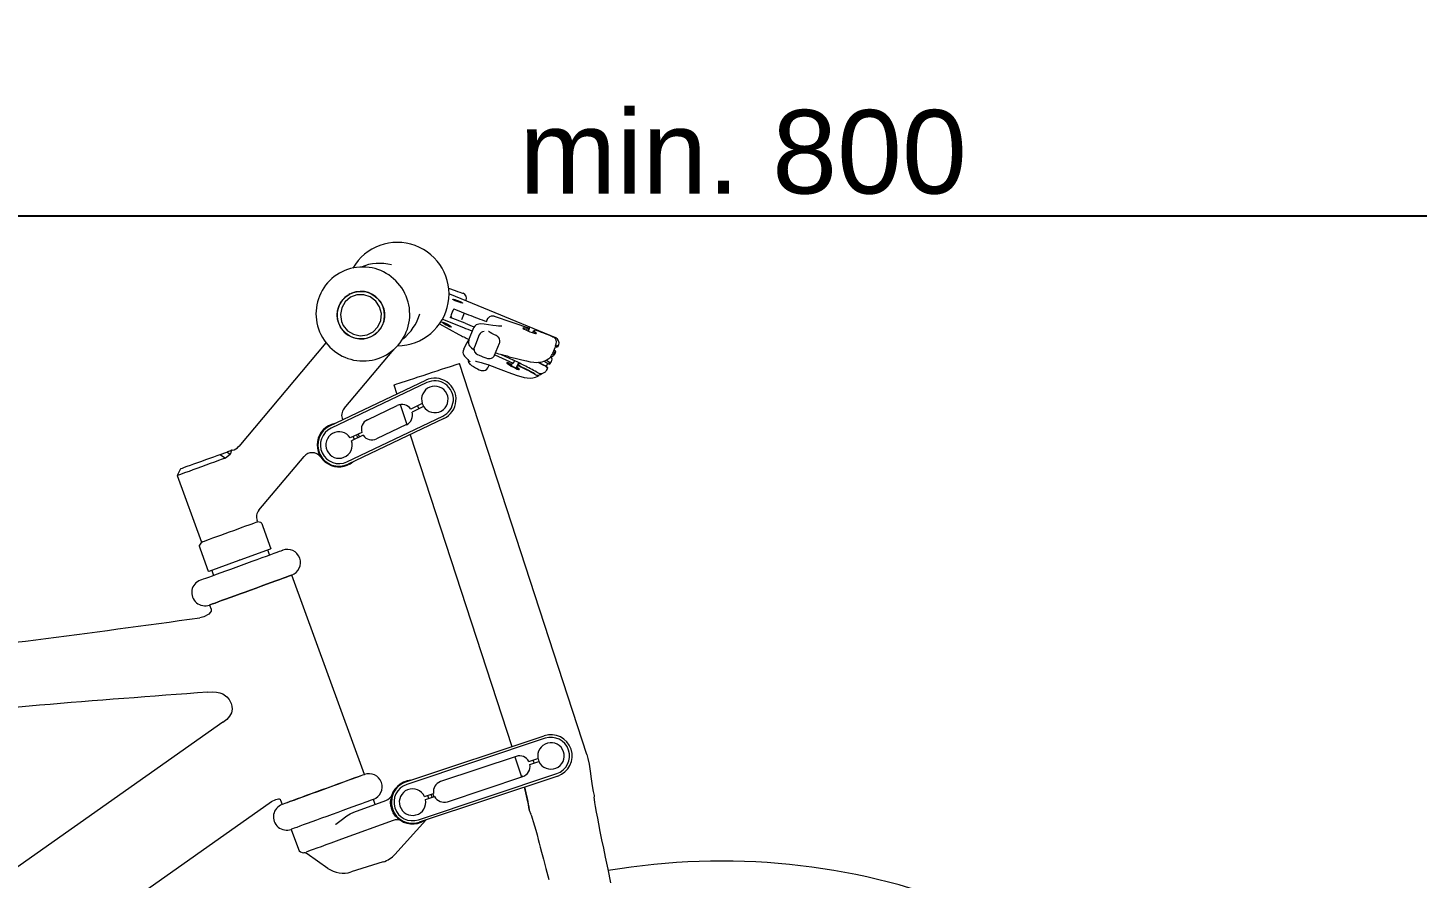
# Model space of a CAD drawing. Header units: millimetres. Extents: x -843 to 3947, y -76 to 3122.
# Drawn here: x 372 to 1038, y 2715 to 3122 of the extents above; entities that cross this region are included whole.
import ezdxf

# ---------------------------------------------------------------- set-up
doc = ezdxf.new("R2010")
doc.units = ezdxf.units.MM
doc.layers.add('ZANO_R', color=7, linetype='Continuous', lineweight=0)
doc.layers.add('ZANO_W', color=1, linetype='Continuous', lineweight=0)
doc.styles.add('Arial', font='arial.ttf')
doc.styles.get("Standard").update_dxf_attribs({"font": 'ARIALUNI.TTF'})
doc.dimstyles.new('pl i ang', dxfattribs={"dimtxt": 50, "dimasz": 50, "dimexe": 1.25, "dimexo": 0.625, "dimgap": 10, "dimtad": 1, "dimtoh": 1, "dimtxsty": 'Standard', "dimcen": 2.5, "dimclrd": 1, "dimclre": 1, "dimclrt": 1, "dimadec": 0, "dimazin": 0, "dimtfac": 1, "dimtmove": 0, "dimatfit": 3, "dimfxl": 1, "dimarcsym": 1})

# ---------------------------------------------------------------- blocks, each defined once
blk = doc.blocks.new('*D469')
at = {"layer": 'ZANO_W', "color": 1, "lineweight": -2}
for p, q in [((297.63, 2841.98), (297.63, 3041.98)), ((1132.11, 2841.98), (1132.11, 3041.98)), ((337.63, 3031.98), (1092.11, 3031.98))]:
    blk.add_line(p, q, dxfattribs=at)
at = {"layer": 'ZANO_W', "color": 1}
for points in [[(337.63, 3038.64), (337.63, 3025.31), (297.63, 3031.98)], [(1092.11, 3025.31), (1092.11, 3038.64), (1132.11, 3031.98)]]:
    blk.add_solid(points, dxfattribs=at)
at = {"layer": 'ZANO_W', "color": 1, "insert": (714.87, 3062.4), "char_height": 40, "attachment_point": 5, "style": 'Arial'}
blk.add_mtext('min. 800', dxfattribs=at)

msp = doc.modelspace()

# ---------------------------------------------------------------- linework, layer by layer
at = {"layer": 'ZANO_R'}
for p, q in [((526.68, 2994.62), (526.23, 2994.35)), ((573.91, 2997.36), (577.01, 2996.26)), ((625.22, 2973.54), (574.45, 2994.5)), ((575.86, 2986.29), (575.16, 2984.53)), ((576.36, 2987.48), (583.42, 2984.65)), ((582.23, 2991.29), (582.36, 2991.66)), ((569.56, 2980.26), (578.85, 2975.23)), ((571, 2982.54), (581.01, 2978.53)), ((574.72, 2983.37), (575.47, 2983.81)), ((581.78, 2980.54), (574.72, 2983.37)), ((581.38, 2985.47), (580.06, 2982.17)), ((592.45, 2982.31), (592.13, 2981.49)), ((595.7, 2983.89), (612.71, 2978.19)), ((585.85, 2978.37), (583.51, 2972.51)), ((585.91, 2978.35), (585.92, 2978.38)), ((588.58, 2974.99), (586.24, 2969.13)), ((612.71, 2978.19), (612.07, 2977.79)), ((612.17, 2976.82), (612.71, 2978.19)), ((614.4, 2976.82), (614.11, 2976.09)), ((614.42, 2976.83), (615.22, 2977.33)), ((623.72, 2974.09), (623.86, 2974.03)), ((515.22, 2971.27), (473.55, 2921.62)), ((523.97, 2939.72), (547.74, 2968.05)), ((582.72, 2971.22), (581.07, 2968.17)), ((581.12, 2968.14), (581.13, 2968.18)), ((581.24, 2968.19), (581.17, 2967.96)), ((583.57, 2972.79), (582.72, 2971.22)), ((583.58, 2972.52), (583.57, 2972.48)), ((586.16, 2969.07), (586.19, 2968.91)), ((595.95, 2965.24), (598.29, 2971.1)), ((625.26, 2969.85), (623.73, 2966.03)), ((624.13, 2967.02), (624.83, 2966.73)), ((624.48, 2965.85), (624.83, 2966.73)), ((624.83, 2966.73), (625.31, 2967)), ((624.97, 2966.14), (625.32, 2967.02)), ((625.04, 2969.97), (625.37, 2970.79)), ((625.04, 2969.97), (625.05, 2969.97)), ((625.07, 2969.37), (625.77, 2969.08)), ((625.77, 2969.08), (626.12, 2969.96)), ((626.24, 2969.35), (625.77, 2969.08)), ((625.94, 2969.85), (626.12, 2969.96)), ((626.26, 2969.37), (626.24, 2969.35)), ((626.26, 2969.37), (626.61, 2970.25)), ((640.05, 2774.11), (579.1, 2961.29)), ((592.72, 2959.21), (593.04, 2959.8)), ((593.09, 2959.9), (593.41, 2960.49)), ((596.04, 2965.46), (604.84, 2961.39)), ((599.12, 2965.57), (604.64, 2963.02)), ((604.84, 2961.39), (604.2, 2960.99)), ((605.5, 2962.61), (604.84, 2961.39)), ((604.93, 2961.56), (604.94, 2961.56)), ((604.94, 2961.56), (604.93, 2961.55)), ((605.51, 2962.61), (604.94, 2961.56)), ((607.45, 2961.68), (606.4, 2959.75)), ((606.42, 2959.76), (607.22, 2960.27)), ((607.22, 2960.27), (607.88, 2961.47)), ((619.52, 2960.36), (616.85, 2961.85)), ((619.57, 2960.46), (617.06, 2961.85)), ((619.55, 2962.35), (622.11, 2960.93)), ((620.72, 2962.58), (620.42, 2962.75)), ((620.77, 2962.68), (620.54, 2962.81)), ((620.66, 2959.81), (621.46, 2961.29)), ((620.66, 2959.81), (621.46, 2961.29)), ((621.18, 2963.2), (621.98, 2963.7)), ((622.11, 2960.93), (622.59, 2961.2)), ((622.6, 2961.22), (623.05, 2962.05)), ((623.36, 2965.75), (623.03, 2964.93)), ((623.05, 2962.05), (623.1, 2962.14)), ((623.1, 2962.14), (623.12, 2962.17)), ((623.23, 2964.51), (623.15, 2964.47)), ((623.23, 2964.51), (623.88, 2964.89)), ((623.36, 2965.75), (623.36, 2965.75)), ((623.78, 2966.14), (624.48, 2965.85)), ((624.3, 2965.75), (624.48, 2965.85)), ((517.1, 2931.44), (562.97, 2953.27)), ((615.29, 2956.09), (615.42, 2956.02)), ((616.13, 2957.16), (616.82, 2956.78)), ((618.03, 2956.12), (618.03, 2956.12)), ((619.34, 2956.8), (619.99, 2957.18)), ((620.95, 2958.17), (620.97, 2958.2)), ((620.96, 2958.19), (621.01, 2958.28)), ((621.01, 2958.28), (621.46, 2959.12)), ((563.51, 2952.13), (517.64, 2930.3)), ((547.7, 2951.06), (549.13, 2946.69)), ((535.05, 2934.36), (549.38, 2941.18)), ((550.78, 2941.61), (553.88, 2932.08)), ((561.31, 2942.08), (555.77, 2939.44)), ((561.97, 2940.7), (556.43, 2938.06)), ((559.01, 2940.98), (559.66, 2939.6)), ((525.28, 2914.24), (571.15, 2936.07)), ((571.7, 2934.92), (525.83, 2913.1)), ((532.37, 2928.3), (526.83, 2925.67)), ((533.02, 2926.93), (527.48, 2924.29)), ((530.59, 2925.59), (529.88, 2927.12)), ((530.57, 2927.45), (531.22, 2926.07)), ((553.75, 2932.01), (539.41, 2925.19)), ((555.47, 2927.2), (604.12, 2777.83)), ((528.92, 2924.98), (528.27, 2926.35)), ((464.59, 2917.79), (467.7, 2918.92)), ((464.59, 2917.79), (467.19, 2916.03)), ((469.41, 2917.74), (467.19, 2916.03)), ((469.41, 2917.74), (467.7, 2918.92)), ((483.14, 2891.06), (504.72, 2916.77)), ((445.54, 2910.85), (444.02, 2907.6)), ((444.02, 2907.6), (455.61, 2875.76)), ((482.46, 2885.53), (482.26, 2886.08)), ((484.09, 2885.1), (482.46, 2885.53)), ((484.99, 2883.23), (488.87, 2872.57)), ((455.61, 2875.76), (454.62, 2874.36)), ((454.68, 2874.32), (454.68, 2874.32)), ((459.04, 2861.71), (455.15, 2872.37)), ((459.27, 2861.79), (473.71, 2867.05)), ((474.19, 2867.22), (488.63, 2872.48)), ((488.25, 2869.64), (487.38, 2872.02)), ((460.53, 2862.25), (461.4, 2859.86)), ((533.61, 2764.51), (498.86, 2859.98)), ((459.47, 2845.65), (460.22, 2843.6)), ((465.84, 2789.49), (297.63, 2670.88)), ((553.45, 2760.92), (619.71, 2783.03)), ((620.11, 2781.83), (553.85, 2759.71)), ((606.26, 2773.19), (570.12, 2761.12)), ((605.69, 2773), (608.67, 2763.84)), ((612.39, 2770.68), (616.7, 2772.12)), ((612.87, 2769.23), (617.19, 2770.67)), ((559.48, 2742.85), (625.74, 2764.96)), ((626.14, 2763.76), (559.88, 2741.64)), ((573.33, 2751.49), (609.47, 2763.55)), ((608.66, 2763.89), (608.83, 2763.33)), ((608.96, 2763.99), (609.13, 2763.43)), ((562.41, 2754), (566.72, 2755.44)), ((562.89, 2752.55), (567.2, 2753.99)), ((643.6, 2754.45), (643.67, 2753.75)), ((297.63, 2616.49), (489.22, 2751.59)), ((493.47, 2752.25), (494.22, 2750.18)), ((528.52, 2746.44), (543.86, 2752.02)), ((538.82, 2750.19), (537.95, 2752.58)), ((546.14, 2751.2), (546.26, 2752.46)), ((546.26, 2749.34), (546.14, 2751.2)), ((547.01, 2752.38), (546.26, 2752.46)), ((613.43, 2745.35), (612.68, 2747.29)), ((547.33, 2742.48), (522.6, 2733.47)), ((548.55, 2744.57), (547.45, 2746.08)), ((563.03, 2742.69), (548.23, 2726.26)), ((549.45, 2743.68), (548.55, 2744.57)), ((549.45, 2743.68), (549.71, 2743.95)), ((498.57, 2738.24), (502.04, 2728.69)), ((516.14, 2719.57), (506.16, 2726.57)), ((542.59, 2722.64), (527.22, 2717.84))]:
    msp.add_line(p, q, dxfattribs=at)
at = {"layer": 'ZANO_R', "flags": 128}
for points in [[(541.12, 2991.09), (542.16, 2989.32), (542.88, 2987.41), (543.24, 2985.39), (543.24, 2983.35), (542.88, 2981.34), (542.17, 2979.43), (541.13, 2977.68), (539.79, 2976.15), (538.2, 2974.89), (536.41, 2973.94), (534.48, 2973.32), (532.46, 2973.06), (530.43, 2973.17), (528.44, 2973.64), (526.57, 2974.46), (524.87, 2975.6), (523.4, 2977.02), (522.21, 2978.68), (521.32, 2980.53), (520.78, 2982.51), (520.6, 2984.54), (520.78, 2986.58), (521.32, 2988.54), (522.2, 2990.38), (523.39, 2992.02), (524.86, 2993.42), (526.56, 2994.54), (528.43, 2995.33), (530.41, 2995.77), (532.44, 2995.84), (534.46, 2995.55), (536.39, 2994.91), (538.18, 2993.92), (539.78, 2992.64), (541.12, 2991.09)], [(541.74, 2990.12), (540.57, 2991.79), (539.11, 2993.23), (537.43, 2994.39), (535.56, 2995.23), (533.59, 2995.72), (531.55, 2995.85), (529.54, 2995.62), (527.59, 2995.02), (525.79, 2994.09), (524.19, 2992.85), (522.83, 2991.33), (521.77, 2989.6), (521.04, 2987.7), (520.65, 2985.7), (520.63, 2983.65), (520.97, 2981.63), (521.67, 2979.71), (522.69, 2977.93), (524.01, 2976.37), (525.59, 2975.06), (527.37, 2974.06), (529.3, 2973.39), (531.31, 2973.08), (533.34, 2973.13), (535.33, 2973.55), (537.21, 2974.31), (538.92, 2975.41), (540.41, 2976.79), (541.62, 2978.42), (542.52, 2980.25), (543.08, 2982.2), (543.29, 2984.24), (543.13, 2986.28), (542.61, 2988.26), (541.74, 2990.12)], [(523.45, 2979.55), (525.56, 2976.99), (528.39, 2975.27), (531.62, 2974.58), (534.91, 2975.01), (537.83, 2976.49), (540.12, 2978.89), (541.46, 2981.89), (541.74, 2985.2), (540.91, 2988.43), (539.09, 2991.19), (536.43, 2993.21), (533.3, 2994.23), (529.98, 2994.16), (526.9, 2992.98), (524.39, 2990.86), (522.74, 2988.01), (522.11, 2984.76), (522.6, 2981.45), (523.45, 2979.55)], [(574.45, 2994.5), (574.43, 2994.51), (574.38, 2994.52), (574.37, 2994.52)], [(577.01, 2996.26), (578.23, 2995.82), (579.29, 2995.45), (580.12, 2995.15), (580.64, 2994.97), (580.82, 2994.9)], [(580.63, 2990.19), (580.34, 2990.2), (579.73, 2990.35), (578.91, 2990.62), (577.99, 2990.97), (577.12, 2991.35), (576.43, 2991.7), (576.02, 2991.97), (575.96, 2992.11), (576.26, 2992.1), (576.86, 2991.95), (577.69, 2991.68), (578.6, 2991.33), (579.47, 2990.94), (580.16, 2990.6), (580.57, 2990.33), (580.63, 2990.19)], [(575.24, 2978.68), (574.95, 2978.71), (574.37, 2978.92), (573.59, 2979.27), (572.72, 2979.73), (571.9, 2980.21), (571.25, 2980.64), (570.87, 2980.97), (570.82, 2981.13), (571.1, 2981.1), (571.68, 2980.89), (572.46, 2980.54), (573.33, 2980.08), (574.15, 2979.6), (574.8, 2979.16), (575.18, 2978.84), (575.24, 2978.68)], [(599.44, 2979.13), (599.43, 2979.13), (599.2, 2979.11), (598.69, 2979.11), (597.86, 2979.16), (596.67, 2979.3), (595.07, 2979.53), (593.03, 2979.84), (590.96, 2980.12), (589.28, 2980.23), (588.32, 2980.17), (587.74, 2980.04), (587.07, 2979.75), (586.45, 2979.24), (585.96, 2978.52), (585.92, 2978.38)], [(592.45, 2982.31), (592.86, 2983), (592.99, 2983.15)], [(598.25, 2971.11), (598.39, 2971.43), (598.46, 2972.24), (598.32, 2972.9), (598.06, 2973.43), (597.76, 2973.83), (597.44, 2974.12), (597.13, 2974.35), (596.66, 2974.63), (595.58, 2975.2), (594.58, 2975.74), (593.85, 2976.16), (593.37, 2976.48), (593.12, 2976.67), (593.1, 2976.69)], [(611.14, 2977.98), (610.32, 2978.22), (609.76, 2978.32), (609.53, 2978.28), (609.65, 2978.1), (610.12, 2977.79), (610.86, 2977.4), (611.82, 2976.97), (612.88, 2976.53), (613.92, 2976.15), (614.83, 2975.86), (615.51, 2975.7), (615.89, 2975.67), (615.92, 2975.8), (615.61, 2976.05), (614.98, 2976.41)], [(614.42, 2976.83), (614.4, 2976.81), (614.41, 2976.78), (614.45, 2976.73), (614.51, 2976.68), (614.59, 2976.63), (614.7, 2976.56), (614.83, 2976.49), (614.98, 2976.41)], [(581.14, 2968.17), (580.84, 2967.41), (580.79, 2966.61), (580.93, 2965.92), (581.19, 2965.33), (581.55, 2964.78), (582.11, 2964.12), (583.06, 2963.23), (583.68, 2962.65), (584.02, 2962.32), (584.16, 2962.16), (584.16, 2962.16)], [(583.58, 2972.52), (583.38, 2971.75), (583.42, 2970.95), (583.64, 2970.3), (583.95, 2969.76), (584.34, 2969.28), (584.92, 2968.75), (585.9, 2968.03), (586.05, 2967.93)], [(586.26, 2969.13), (586.07, 2968.49), (586.09, 2967.74), (586.39, 2966.9), (586.68, 2966.49), (587.01, 2966.16), (587.34, 2965.91), (587.78, 2965.65), (588.62, 2965.23), (589.65, 2964.78), (590.38, 2964.49)], [(547.7, 2951.06), (547.87, 2951.12), (548.37, 2951.28), (549.19, 2951.54), (550.31, 2951.91), (551.71, 2952.37), (553.36, 2952.9), (555.22, 2953.51), (557.26, 2954.17), (559.43, 2954.88), (561.68, 2955.61), (563.97, 2956.36), (566.25, 2957.1), (568.47, 2957.82), (570.58, 2958.51), (572.53, 2959.15), (574.3, 2959.72), (575.83, 2960.22), (577.09, 2960.63), (578.06, 2960.95), (578.72, 2961.16), (579.06, 2961.27), (579.1, 2961.29)], [(583.23, 2963.07), (583.26, 2962.47), (583.48, 2961.81), (583.75, 2961.38), (584.05, 2961.04), (584.39, 2960.75), (584.94, 2960.35), (585.79, 2959.82), (586.79, 2959.24), (587.4, 2958.92)], [(586.72, 2962.37), (586.73, 2962.37), (586.98, 2962.35), (587.49, 2962.28), (588.31, 2962.11), (589.5, 2961.79), (590.89, 2961.36), (592.66, 2960.76), (594.85, 2959.97), (597.61, 2958.93), (601.42, 2957.5), (602.22, 2957.21)], [(590.38, 2964.49), (590.73, 2964.35), (591.71, 2964), (592.6, 2963.74), (593.14, 2963.64), (593.74, 2963.62), (594.49, 2963.8), (595.15, 2964.18), (595.7, 2964.78), (595.91, 2965.25)], [(603.3, 2961.26), (602.52, 2961.58), (601.99, 2961.73), (601.76, 2961.7), (601.87, 2961.49), (602.3, 2961.12), (603.01, 2960.63), (603.91, 2960.09), (604.91, 2959.53), (605.9, 2959.04), (606.76, 2958.66), (607.42, 2958.43), (607.78, 2958.38), (607.82, 2958.51), (607.53, 2958.81), (606.93, 2959.25)], [(602.91, 2964.55), (606.44, 2963.63), (609.01, 2962.99), (611.17, 2962.5), (612.97, 2962.16), (614.66, 2961.92), (616.04, 2961.83), (617.36, 2961.86), (618.64, 2962.07), (619.57, 2962.35), (620.35, 2962.71), (621, 2963.07), (621.18, 2963.18)], [(606.42, 2959.76), (606.4, 2959.74), (606.41, 2959.7), (606.44, 2959.65), (606.5, 2959.59), (606.58, 2959.52), (606.68, 2959.44), (606.8, 2959.35), (606.93, 2959.25)], [(622.6, 2964.27), (622.81, 2964.32), (623.23, 2964.51)], [(587.4, 2958.92), (587.7, 2958.77), (588.61, 2958.33), (589.49, 2958), (590.06, 2957.88), (590.87, 2957.89), (591.63, 2958.15), (592.28, 2958.63), (592.69, 2959.21)], [(602.22, 2957.21), (604.55, 2956.36), (606.73, 2955.61), (608.57, 2955.06), (610.13, 2954.67), (611.57, 2954.42), (612.92, 2954.32), (614.25, 2954.41), (615.49, 2954.72), (616.27, 2955.05), (616.93, 2955.4), (617.21, 2955.58)], [(617.91, 2956.19), (618.23, 2956.35), (618.37, 2956.48)], [(561.31, 2942.08), (561.67, 2941.23), (561.97, 2940.7)], [(470.26, 2919.78), (470.26, 2919.78), (470.24, 2919.77), (470.18, 2919.72), (470.08, 2919.62), (469.96, 2919.48), (469.85, 2919.3), (469.79, 2919.15), (469.71, 2918.93), (469.68, 2918.85), (469.65, 2918.73), (469.61, 2918.57), (469.61, 2918.53), (469.55, 2918.22), (469.41, 2917.74)], [(470.26, 2919.78), (469.98, 2919.72), (469.71, 2919.65)], [(467.19, 2916.03), (465.6, 2915.45), (463.81, 2914.8), (461.86, 2914.09), (459.8, 2913.34), (457.68, 2912.57), (455.56, 2911.8), (453.48, 2911.04), (451.5, 2910.32), (449.67, 2909.66), (448.04, 2909.06), (446.64, 2908.55), (445.52, 2908.14), (444.69, 2907.84), (444.19, 2907.66), (444.02, 2907.6)], [(445.54, 2910.85), (445.58, 2910.87), (445.92, 2910.99), (446.6, 2911.24), (447.58, 2911.6), (448.84, 2912.06), (450.34, 2912.6), (452.04, 2913.22), (453.88, 2913.89), (455.8, 2914.59), (457.74, 2915.3), (459.65, 2915.99), (461.47, 2916.65), (463.13, 2917.26), (464.59, 2917.79)], [(467.7, 2918.92), (468.17, 2919.09), (469.25, 2919.48), (469.71, 2919.65), (469.71, 2919.65)], [(455.61, 2875.76), (455.78, 2875.82), (456.27, 2876), (457.07, 2876.29), (458.17, 2876.69), (459.54, 2877.19), (461.14, 2877.77), (462.94, 2878.43), (464.89, 2879.13), (466.94, 2879.88), (469.04, 2880.64), (471.14, 2881.41), (473.19, 2882.15), (475.13, 2882.86), (476.93, 2883.52), (478.53, 2884.1), (479.9, 2884.6), (481, 2885), (481.8, 2885.29), (482.3, 2885.47), (482.46, 2885.53)], [(484.08, 2885.09), (484.08, 2885.1), (484.08, 2885.09)], [(484.42, 2884.78), (484.45, 2884.7), (484.65, 2884.17), (484.99, 2883.23)], [(455.15, 2872.37), (454.81, 2873.3), (454.62, 2873.84), (454.61, 2873.85)], [(455.13, 2857.58), (455.3, 2857.64), (455.8, 2857.83), (456.63, 2858.13), (457.77, 2858.54), (459.2, 2859.06), (460.9, 2859.68), (462.83, 2860.39), (464.98, 2861.17), (467.29, 2862.01), (469.73, 2862.89), (472.25, 2863.81), (474.82, 2864.75), (477.39, 2865.68), (479.92, 2866.6), (482.36, 2867.49), (484.67, 2868.33), (486.81, 2869.11), (488.75, 2869.82), (490.44, 2870.44), (491.87, 2870.96), (493.01, 2871.37), (493.84, 2871.67), (494.34, 2871.85), (494.51, 2871.92)], [(474.19, 2867.22), (474.14, 2867.2), (474.08, 2867.18), (474.02, 2867.16), (473.95, 2867.14), (473.89, 2867.11), (473.83, 2867.09), (473.77, 2867.07), (473.71, 2867.05)], [(459.27, 2861.79), (459.22, 2861.77), (459.18, 2861.76), (459.13, 2861.74), (459.1, 2861.73), (459.07, 2861.72), (459.05, 2861.71), (459.04, 2861.71), (459.04, 2861.71)], [(459.47, 2845.65), (459.64, 2845.71), (460.14, 2845.89), (460.97, 2846.19), (462.11, 2846.61), (463.54, 2847.13), (465.24, 2847.75), (467.18, 2848.45), (469.32, 2849.23), (471.63, 2850.07), (474.07, 2850.96), (476.6, 2851.88), (479.17, 2852.82), (481.74, 2853.75), (484.26, 2854.67), (486.7, 2855.56), (489.01, 2856.4), (491.15, 2857.18), (493.09, 2857.88), (494.79, 2858.5), (496.22, 2859.02), (497.36, 2859.44), (498.19, 2859.74), (498.69, 2859.92), (498.86, 2859.98)], [(498.86, 2859.98), (498.69, 2859.92), (498.19, 2859.74), (497.36, 2859.44), (496.22, 2859.02), (494.79, 2858.5), (493.09, 2857.88), (491.15, 2857.18), (489.01, 2856.4), (486.7, 2855.56), (484.26, 2854.67), (481.74, 2853.75), (479.17, 2852.82), (476.6, 2851.88), (474.07, 2850.96), (471.63, 2850.07), (469.32, 2849.23), (467.18, 2848.45), (465.24, 2847.75), (463.54, 2847.13), (462.11, 2846.61), (460.97, 2846.19), (460.14, 2845.89), (459.64, 2845.71), (459.47, 2845.65), (459.47, 2845.65)], [(460.21, 2843.64), (460.33, 2843.19), (460.33, 2842.95), (460.26, 2842.67), (459.86, 2842.05), (459.07, 2841.35), (456.76, 2840.06), (454.82, 2839.52)], [(458.7, 2803.91), (460.85, 2804.02), (462.78, 2803.93), (464.44, 2803.6), (465.82, 2803.06), (467.81, 2801.69), (468.96, 2800.34), (469.88, 2798.49), (470.19, 2797.21), (470.25, 2795.72), (469.93, 2794.09), (469.1, 2792.46), (467.7, 2790.91), (465.81, 2789.47)], [(640.05, 2774.11), (640.64, 2772.11), (641.19, 2769.44), (641.7, 2766.09), (642.17, 2762.47), (642.67, 2759), (643.17, 2756.34), (643.6, 2754.45)], [(614.28, 2771.31), (614.51, 2770.52), (614.76, 2769.87)], [(616.7, 2772.12), (616.74, 2771.96), (617.19, 2770.67)], [(494.22, 2750.18), (494.39, 2750.24), (494.89, 2750.42), (495.72, 2750.72), (496.86, 2751.14), (498.29, 2751.66), (499.99, 2752.27), (501.93, 2752.98), (504.07, 2753.76), (506.38, 2754.6), (508.82, 2755.49), (511.34, 2756.41), (513.91, 2757.34), (516.48, 2758.28), (519.01, 2759.2), (521.45, 2760.09), (523.76, 2760.93), (525.9, 2761.71), (527.84, 2762.41), (529.54, 2763.03), (530.97, 2763.55), (532.11, 2763.96), (532.93, 2764.27), (533.44, 2764.45), (533.61, 2764.51)], [(533.61, 2764.51), (533.59, 2764.5), (533.33, 2764.41), (532.74, 2764.2), (531.83, 2763.86), (530.61, 2763.42), (529.1, 2762.87), (527.34, 2762.23), (525.34, 2761.5), (523.15, 2760.7), (520.8, 2759.85), (518.34, 2758.95), (515.79, 2758.03), (513.22, 2757.09), (510.66, 2756.16), (508.15, 2755.24), (505.74, 2754.37), (503.47, 2753.54), (501.38, 2752.78), (499.51, 2752.1), (497.88, 2751.51), (496.52, 2751.01), (495.47, 2750.63), (494.73, 2750.36), (494.31, 2750.21), (494.22, 2750.18)], [(608.66, 2763.89), (608.96, 2763.98), (608.96, 2763.98)], [(564.4, 2753.06), (564.13, 2753.99), (563.92, 2754.5)], [(566.1, 2753.62), (565.8, 2754.6), (565.61, 2755.07)], [(566.34, 2755.31), (566.8, 2753.94), (566.82, 2753.86)], [(651.58, 2712.64), (650.23, 2719.14), (649.03, 2724.95), (648.16, 2729.18), (647.33, 2733.28), (646.55, 2737.2), (645.82, 2740.92), (645.3, 2743.59), (644.77, 2746.42), (644.27, 2749.17), (643.96, 2751.03), (643.72, 2752.56), (643.66, 2753.58), (643.69, 2753.99)], [(489.22, 2751.59), (491.28, 2752.59), (492.48, 2752.82), (492.83, 2752.81), (493.13, 2752.71), (493.24, 2752.63), (493.34, 2752.53), (493.47, 2752.25)], [(537.95, 2752.58), (537.78, 2752.51), (537.28, 2752.33), (536.45, 2752.03), (535.31, 2751.62), (533.88, 2751.09), (532.18, 2750.48), (530.25, 2749.77), (528.1, 2748.99), (525.79, 2748.15), (523.35, 2747.26), (520.83, 2746.34), (518.26, 2745.41), (515.69, 2744.47), (513.16, 2743.55), (510.72, 2742.67), (508.41, 2741.82), (506.27, 2741.05), (504.33, 2740.34), (502.64, 2739.72), (501.21, 2739.2), (500.07, 2738.79), (499.24, 2738.49), (498.74, 2738.3), (498.57, 2738.24)], [(520, 2740.63), (520.02, 2740.65), (522.56, 2742.7), (525.19, 2744.64), (526.82, 2745.65), (528.52, 2746.44)], [(613.33, 2745.37), (613.35, 2745.41), (613.63, 2744.77), (614, 2743.58), (614.48, 2741.94), (615.04, 2740), (615.61, 2737.92), (616.26, 2735.54), (616.82, 2733.44), (617.3, 2731.63), (617.83, 2729.64), (618.42, 2727.38), (619.33, 2723.9), (620.47, 2719.52), (621.85, 2714.17)], [(522.6, 2733.47), (520.04, 2732.54), (517.53, 2731.63), (515.13, 2730.76), (512.9, 2729.94), (510.88, 2729.21), (509.13, 2728.57), (507.66, 2728.04), (506.53, 2727.63), (505.76, 2727.34)]]:
    msp.add_lwpolyline(points, dxfattribs=at)
at = {"layer": 'ZANO_R'}
for centre, radius, start, end in [((549.42, 2994.54), 24.71, 270.27175, 149.71081), ((532.82, 2985.12), 22.38, 29.65916, 210.34078), ((540.81, 2986.69), 22.55, 75.00355, 112.73953), ((532.95, 2984.89), 22.38, 209.65966, 30.34028), ((579.97, 2992.51), 2.54, 340.41751, 70.41751), ((538.41, 2990.99), 22.45, 307.24008, 344.91768), ((578.75, 2990.48), 12.19, 229.98167, 253.11553), ((648.37, 3146.72), 179.03, 248.16306, 249.71801), ((645.19, 3138.29), 165.59, 248.09837, 251.36735), ((594.92, 2981.39), 2.61, 72.6515, 137.55008), ((639.65, 3087.28), 127.48, 241.51558, 243.9033), ((628.28, 3095.86), 126.49, 248.05597, 250.12027), ((591.06, 2974.08), 2.62, 93.75202, 159.55823), ((612.04, 2980.04), 2.26, 246.34168, 270.72129), ((555.6, 2808.38), 179.17, 67.65141, 70.56213), ((623.01, 2971.64), 2.5, 340.16831, 55.69724), ((624.25, 2971.19), 2.54, 338.22457, 67.56172), ((623.92, 2965.99), 1.72, 36.03186, 74.37187), ((625.56, 2971.09), 1.3, 243.72732, 287.10978), ((457.21, 2413.55), 569.94, 75.1882, 75.86916), ((613, 2975.2), 17.39, 230.75303, 252.35797), ((604.31, 2962.95), 1.96, 239.26119, 266.79277), ((538.93, 2821.07), 156.42, 62.94111, 65.16066), ((535.6, 2812.28), 164.41, 61.009, 64.17496), ((530.96, 2803.36), 174.65, 61.0923, 64.07265), ((531, 2803.99), 175.24, 60.93577, 63.17336), ((617.78, 2955.98), 4.71, 39.82769, 68.40394), ((617.72, 2955.85), 4.97, 41.0861, 68.10959), ((619.29, 2958.69), 4.14, 37.27374, 69.83847), ((618.92, 2958.07), 4.97, 41.08671, 68.10983), ((620.89, 2965.75), 2.29, 297.93671, 339.00411), ((620.88, 2963.38), 2.54, 331.5958, 25.64729), ((623.93, 2967.37), 1.66, 246.34167, 282.95544), ((622.61, 2967.09), 2.54, 300, 338.22457), ((567.33, 2944.1), 10.16, 295.4479, 115.4479), ((616.63, 2958.24), 2.54, 256.12274, 316.92849), ((618.07, 2958.98), 2.52, 240.68838, 300.27236), ((618.72, 2959.38), 2.54, 300, 331.54315), ((567.33, 2944.1), 6.35, 212.34, 198.55579), ((567.33, 2944.1), 8.89, 295.4479, 115.4479), ((527.49, 2936.51), 4.76, 137.74326, 206.76182), ((551.56, 2936.59), 5.08, 34.07482, 115.4479), ((537.23, 2929.77), 5.08, 115.4479, 196.82097), ((551.56, 2936.59), 5.08, 295.4479, 16.82097), ((521.46, 2922.27), 10.48, 101.30678, 309.58901), ((521.46, 2922.27), 10.16, 115.4479, 295.4479), ((521.46, 2922.27), 8.89, 115.4479, 295.4479), ((521.46, 2922.27), 6.35, 32.34, 18.55579), ((537.23, 2929.77), 5.08, 214.07482, 295.4479), ((469.81, 2924.47), 4.68, 275.37364, 322.75364), ((508.61, 2913.52), 5.07, 38.3262, 140.17351), ((486.51, 2887.91), 4.6, 137.03867, 203.27187), ((483.95, 2884.61), 0.508, 18.99009, 74.90525), ((455.07, 2874.1), 0.508, 149.9313, 200.43276), ((561.47, 2672.67), 212.67, 109.95923, 110.02766), ((496.68, 2865.95), 6.35, 290, 110), ((457.3, 2851.62), 6.35, 110, 290), ((-589.36, 10361.99), 7594.59, 276.707017, 277.902669), ((1004.37, -4757.54), 7581.11, 94.127604, 95.349099), ((622.92, 2773.39), 10.16, 288.45714, 108.45714), ((622.92, 2773.39), 8.89, 288.45714, 108.45714), ((607.87, 2768.37), 5.08, 27.08407, 108.45714), ((622.92, 2773.39), 6.35, 205.34925, 191.56504), ((607.87, 2768.37), 5.08, 288.45714, 9.83022), ((535.78, 2758.54), 6.35, 290, 110), ((556.67, 2751.28), 10.48, 94.31603, 173.51706), ((556.67, 2751.28), 10.16, 108.45714, 288.45714), ((571.73, 2756.3), 5.08, 108.45714, 189.83022), ((542.12, 2756.8), 5.08, 290, 339.2272), ((556.67, 2751.28), 8.89, 108.45714, 288.45714), ((556.67, 2751.28), 6.35, 25.34925, 11.56504), ((571.73, 2756.3), 5.08, 207.08407, 288.45714), ((282.39, 2680.25), 337.02, 11.4744, 13.41555), ((391.93, 2708.53), 224.19, 10.00736, 12.88508), ((496.4, 2744.21), 6.35, 110, 290), ((556.67, 2751.28), 10.59, 190.57918, 209.42082), ((549.07, 2737.7), 5.08, 60.7728, 110), ((556.67, 2751.28), 10.48, 226.48294, 302.59825), ((504.43, 2729.56), 2.54, 200, 273.14279), ((504.7, 2724.49), 2.54, 54.93337, 93.05893), ((504.7, 2724.5), 2.54, 54.92061, 68.18606), ((538.8, 2734.76), 12.7, 287.35545, 317.98589), ((704.44, 2400.96), 322.1, 275.52748, 99.66382), ((523.43, 2729.96), 12.7, 234.93337, 287.35545)]:
    msp.add_arc(centre, radius, start, end, dxfattribs=at)
for centre, major_axis, ratio, start_param, end_param in [((576.32, 2986.56), (1.45, 3.52), 0.085845, 1.341665, 1.681502), ((575.62, 2984.8), (1.45, 3.52), 0.085845, 1.681502, 2.021339), ((622.92, 2971.69), (-1.27, 2.2), 0.990264, 5.11678, 5.37392), ((616.62, 2958.23), (-1.27, 2.2), 0.99026, 2.116186, 2.373326)]:
    msp.add_ellipse(centre, major_axis=major_axis, ratio=ratio, start_param=start_param, end_param=end_param, dxfattribs=at)

# ---------------------------------------------------------------- dimensions: what is measured, and where the dimension line sits
at = {"layer": 'ZANO_W'}
dim = msp.add_linear_dim(base=(1132.11, 3031.98), p1=(297.63, 2831.98), p2=(1132.11, 2831.98), text='min. 800', dimstyle='pl i ang', override={"dimtxt": 40, "dimasz": 40, "dimexe": 10, "dimexo": 10, "dimtoh": 0, "dimdec": 0, "dimtxsty": 'Arial', "dimtdec": 0, "dimtmove": 1}, dxfattribs=at)
dim.commit()
dim.dimension.update_dxf_attribs({"geometry": '*D469', "text_midpoint": (714.87, 3062.4)})

doc.saveas('drawing.dxf')
